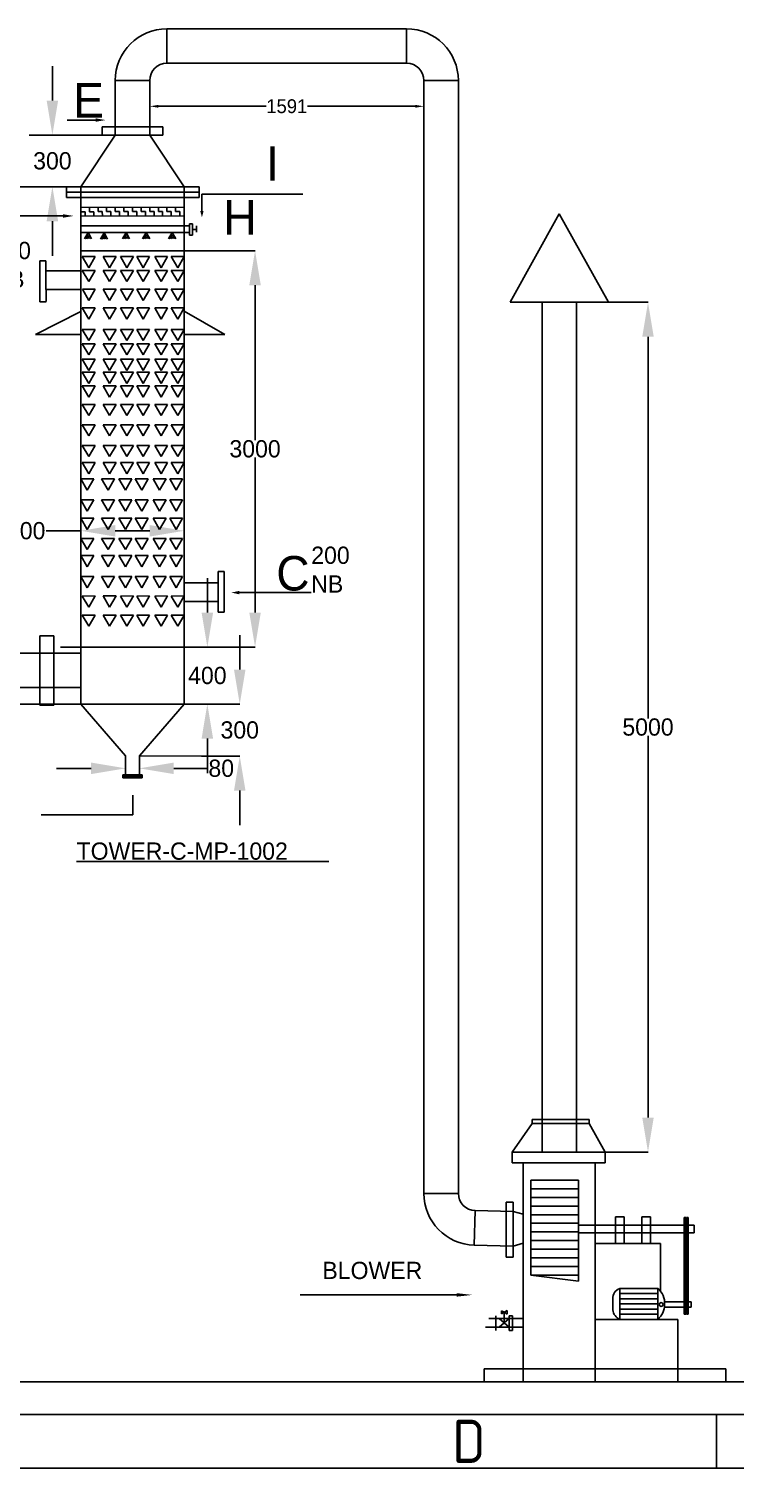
# Model space of a CAD drawing. Header units: inches. Extents: x -36349 to 130474, y -1458 to 49216.
# Drawn here: x -3931 to 168, y -1093 to 7255 of the extents above; entities that cross this region are included whole.
import ezdxf
from ezdxf.enums import TextEntityAlignment as Align

# ---------------------------------------------------------------- set-up
doc = ezdxf.new("R2010")
doc.units = ezdxf.units.IN
doc.header["$MEASUREMENT"] = 0
for name, color, linetype in [('EQTXT', 6, 'Continuous'), ('Layer1', 7, 'Continuous'), ('LINE NO', 7, 'Continuous')]:
    doc.layers.add(name, color=color, linetype=linetype)
doc.styles.add('ISOCP', font='isocp.shx')
doc.dimstyles.get("Standard").update_dxf_attribs({"dimtxt": 80, "dimasz": 50, "dimexe": 0.18, "dimexo": 40, "dimgap": 0.09, "dimtad": 0, "dimtih": 1, "dimtoh": 1, "dimdec": 0, "dimzin": 0, "dimdsep": 46, "dimtxsty": 'Standard', "dimcen": 0.09, "dimclrd": 6, "dimclre": 6, "dimclrt": 5, "dimadec": 0, "dimazin": 0, "dimtfac": 1, "dimtdec": 0, "dimtofl": 0, "dimtmove": 0, "dimatfit": 3, "dimfxl": 1, "dimtolj": 1, "dimtzin": 0, "dimarcsym": 0})

# ---------------------------------------------------------------- blocks, each defined once
blk = doc.blocks.new('*D73')
at = {"layer": 'Defpoints', "color": 0, "linetype": 'ByBlock', "transparency": 16777216}
for p in [(-643.9, 5669), (-643.9, 740.7), (-338.1, 740.7)]:
    blk.add_point(p, dxfattribs=at)
at = {"layer": 'EQTXT', "color": 6, "lineweight": -2, "transparency": 16777216}
for p, q in [((-339.1, 5669), (-337.9, 5669)), ((-338.1, 5469), (-338.1, 3255)), ((-338.1, 940.7), (-338.1, 3154.8)), ((-339.1, 740.7), (-337.9, 740.7))]:
    blk.add_line(p, q, dxfattribs=at)
at = {"layer": 'EQTXT', "color": 6, "linetype": 'ByBlock', "transparency": 16777216}
for points in [[(-371.4, 5469), (-304.8, 5469), (-338.1, 5669)], [(-371.4, 940.7), (-304.8, 940.7), (-338.1, 740.7)]]:
    blk.add_solid(points, dxfattribs=at)
at = {"layer": 'EQTXT', "color": 7, "linetype": 'ByBlock', "transparency": 16777216, "insert": (-338.1, 3204.9), "char_height": 100, "attachment_point": 5}
blk.add_mtext('\\A1;5000', dxfattribs=at)
blk = doc.blocks.new('*D76')
at = {"layer": 'Defpoints', "color": 0, "linetype": 'ByBlock', "transparency": 16777216}
for p in [(-3629.6, 4343.6), (-3629.6, 4343.6), (-3029.7, 4343.6)]:
    blk.add_point(p, dxfattribs=at)
at = {"layer": 'EQTXT', "color": 6, "lineweight": -2, "transparency": 16777216}
for p, q in [((-3629.6, 4343.6), (-3829.6, 4343.6)), ((-3629.6, 4343.6), (-3629.6, 4343.8)), ((-3229.7, 4343.6), (-3429.6, 4343.6)), ((-3029.7, 4343.6), (-3029.7, 4343.8))]:
    blk.add_line(p, q, dxfattribs=at)
at = {"layer": 'EQTXT', "color": 6, "linetype": 'ByBlock', "transparency": 16777216}
for points in [[(-3429.6, 4376.9), (-3429.6, 4310.3), (-3629.6, 4343.6)], [(-3229.7, 4376.9), (-3229.7, 4310.3), (-3029.7, 4343.6)]]:
    blk.add_solid(points, dxfattribs=at)
at = {"layer": 'EQTXT', "color": 7, "linetype": 'ByBlock', "transparency": 16777216, "insert": (-3946.4, 4343.6), "char_height": 100, "attachment_point": 5}
blk.add_mtext('\\A1;600', dxfattribs=at)
blk = doc.blocks.new('*D88')
at = {"layer": 'Defpoints', "color": 0, "linetype": 'ByBlock', "transparency": 16777216}
for p in [(-3029.6, 3338.8), (-3031.4, 3037.2), (-2707.2, 3037.2)]:
    blk.add_point(p, dxfattribs=at)
at = {"layer": 'EQTXT', "color": 6, "lineweight": -2, "transparency": 16777216}
for p, q in [((-2707.2, 3538.8), (-2707.2, 3738.8)), ((-2708.2, 3338.8), (-2707, 3338.8)), ((-2708.2, 3037.2), (-2707, 3037.2)), ((-2707.2, 2837.2), (-2707.2, 2637.2))]:
    blk.add_line(p, q, dxfattribs=at)
at = {"layer": 'EQTXT', "color": 6, "linetype": 'ByBlock', "transparency": 16777216}
for points in [[(-2740.5, 3538.8), (-2673.8, 3538.8), (-2707.2, 3338.8)], [(-2740.5, 2837.2), (-2673.8, 2837.2), (-2707.2, 3037.2)]]:
    blk.add_solid(points, dxfattribs=at)
at = {"layer": 'EQTXT', "color": 7, "linetype": 'ByBlock', "transparency": 16777216, "insert": (-2707.2, 3188), "char_height": 100, "attachment_point": 5}
blk.add_mtext('\\A1;300', dxfattribs=at)
blk = doc.blocks.new('*D93')
at = {"layer": 'Defpoints', "color": 0, "linetype": 'ByBlock', "transparency": 16777216}
for p in [(-3369.7, 3039), (-3289.7, 3038.7), (-3289.7, 2965.9)]:
    blk.add_point(p, dxfattribs=at)
at = {"layer": 'EQTXT', "color": 6, "lineweight": -2, "transparency": 16777216}
for p, q in [((-3569.7, 2965.9), (-3769.7, 2965.9)), ((-3369.7, 2966.9), (-3369.7, 2965.7)), ((-3289.7, 2966.9), (-3289.7, 2965.7)), ((-3089.7, 2965.9), (-2889.7, 2965.9))]:
    blk.add_line(p, q, dxfattribs=at)
at = {"layer": 'EQTXT', "color": 6, "linetype": 'ByBlock', "transparency": 16777216}
for points in [[(-3569.7, 2999.3), (-3569.7, 2932.6), (-3369.7, 2965.9)], [(-3089.7, 2999.3), (-3089.7, 2932.6), (-3289.7, 2965.9)]]:
    blk.add_solid(points, dxfattribs=at)
at = {"layer": 'EQTXT', "color": 7, "linetype": 'ByBlock', "transparency": 16777216, "insert": (-2814.6, 2965.9), "char_height": 100, "attachment_point": 5}
blk.add_mtext('\\A1;80', dxfattribs=at)
blk = doc.blocks.new('*D96')
at = {"layer": 'Defpoints', "color": 0, "linetype": 'ByBlock', "transparency": 16777216}
for p in [(-3505.9, 6638.8), (-3794.4, 6338.8), (-3629.7, 6338.8)]:
    blk.add_point(p, dxfattribs=at)
at = {"layer": 'EQTXT', "color": 6, "lineweight": -2, "transparency": 16777216}
for p, q in [((-3794.4, 6838.8), (-3794.4, 7038.8)), ((-3793.4, 6638.8), (-3794.5, 6638.8)), ((-3793.4, 6338.8), (-3794.5, 6338.8)), ((-3794.4, 6138.8), (-3794.4, 5938.8))]:
    blk.add_line(p, q, dxfattribs=at)
at = {"layer": 'EQTXT', "color": 6, "linetype": 'ByBlock', "transparency": 16777216}
for points in [[(-3827.7, 6838.8), (-3761, 6838.8), (-3794.4, 6638.8)], [(-3827.7, 6138.8), (-3761, 6138.8), (-3794.4, 6338.8)]]:
    blk.add_solid(points, dxfattribs=at)
at = {"layer": 'EQTXT', "color": 7, "linetype": 'ByBlock', "transparency": 16777216, "insert": (-3794.4, 6488.8), "char_height": 100, "attachment_point": 5}
blk.add_mtext('\\A1;300', dxfattribs=at)
blk = doc.blocks.new('*D98')
at = {"layer": 'Defpoints', "color": 0, "linetype": 'ByBlock', "transparency": 16777216}
for p in [(-3029.6, 3669), (-3029.6, 3338.8), (-2895.2, 3338.8)]:
    blk.add_point(p, dxfattribs=at)
at = {"layer": 'EQTXT', "color": 6, "lineweight": -2, "transparency": 16777216}
for p, q in [((-2895.2, 3869), (-2895.2, 4069)), ((-2896.2, 3669), (-2895, 3669)), ((-2896.2, 3338.8), (-2895, 3338.8)), ((-2895.2, 3138.8), (-2895.2, 2938.8))]:
    blk.add_line(p, q, dxfattribs=at)
at = {"layer": 'EQTXT', "color": 6, "linetype": 'ByBlock', "transparency": 16777216}
for points in [[(-2928.5, 3869), (-2861.8, 3869), (-2895.2, 3669)], [(-2928.5, 3138.8), (-2861.8, 3138.8), (-2895.2, 3338.8)]]:
    blk.add_solid(points, dxfattribs=at)
at = {"layer": 'EQTXT', "color": 7, "linetype": 'ByBlock', "transparency": 16777216, "insert": (-2895.2, 3503.9), "char_height": 100, "attachment_point": 5}
blk.add_mtext('\\A1;400', dxfattribs=at)
blk = doc.blocks.new('*D102')
at = {"layer": 'Defpoints', "color": 0, "linetype": 'ByBlock', "transparency": 16777216}
for p in [(-3029.6, 5968.1), (-3029.6, 3669), (-2618.3, 3669)]:
    blk.add_point(p, dxfattribs=at)
at = {"layer": 'EQTXT', "color": 6, "lineweight": -2, "transparency": 16777216}
for p, q in [((-2619.3, 5968.1), (-2618.1, 5968.1)), ((-2618.3, 5768.1), (-2618.3, 4868.6)), ((-2618.3, 3869), (-2618.3, 4768.4)), ((-2619.3, 3669), (-2618.1, 3669))]:
    blk.add_line(p, q, dxfattribs=at)
at = {"layer": 'EQTXT', "color": 6, "linetype": 'ByBlock', "transparency": 16777216}
for points in [[(-2651.6, 5768.1), (-2585, 5768.1), (-2618.3, 5968.1)], [(-2651.6, 3869), (-2585, 3869), (-2618.3, 3669)]]:
    blk.add_solid(points, dxfattribs=at)
at = {"layer": 'EQTXT', "color": 7, "linetype": 'ByBlock', "transparency": 16777216, "insert": (-2618.3, 4818.5), "char_height": 100, "attachment_point": 5}
blk.add_mtext('\\A1;3000', dxfattribs=at)

msp = doc.modelspace()

# ---------------------------------------------------------------- linework, layer by layer
at = {"color": 7, "linetype": 'ByBlock'}
for p, q in [((-3129.7, 7255), (-1957.2, 7255)), ((-3129.7, 7255), (-3129.7, 7055)), ((-1957.2, 7255), (-1738.7, 7255)), ((-1738.7, 7055), (-1738.7, 7255)), ((-3129.7, 7055), (-2713.5, 7055)), ((-2713.5, 7055), (-1738.7, 7055)), ((-3429.7, 6638.8), (-3429.7, 6955)), ((-3229.7, 6955), (-3429.7, 6955)), ((-3229.7, 6638.8), (-3229.7, 6955)), ((-1638.7, 6955), (-1638.7, 500.8)), ((-1638.7, 6955), (-1438.7, 6955)), ((-1438.7, 6955), (-1438.7, 4398.8)), ((-3429.7, 6638.8), (-3629.7, 6338.8)), ((-3329.7, 6638.8), (-3429.7, 6638.8)), ((-3329.7, 6638.8), (-3229.7, 6638.8)), ((-3229.7, 6638.8), (-3029.7, 6338.8)), ((-3629.6, 6288.8), (-3629.7, 6338.8)), ((-3629.6, 3338.8), (-3629.6, 6288.8)), ((-3029.7, 6338.8), (-3029.6, 6289.9)), ((-3029.6, 6338.8), (-3029.6, 3338.8)), ((-3629.6, 6219.2), (-3029.6, 6220.3)), ((-3604.6, 6194.2), (-3629.6, 6194.2)), ((-3604.5, 6169.2), (-3604.6, 6194.2)), ((-3579.6, 6194.3), (-3579.6, 6219.3)), ((-3554.6, 6194.3), (-3579.6, 6194.3)), ((-3554.5, 6169.3), (-3554.6, 6194.3)), ((-3529.6, 6194.4), (-3529.6, 6219.4)), ((-3504.6, 6194.4), (-3529.6, 6194.4)), ((-3504.5, 6169.4), (-3504.6, 6194.4)), ((-3479.6, 6194.5), (-3479.6, 6219.5)), ((-3454.6, 6194.5), (-3479.6, 6194.5)), ((-3454.5, 6169.5), (-3454.6, 6194.5)), ((-3429.6, 6194.5), (-3429.6, 6219.5)), ((-3404.6, 6194.6), (-3429.6, 6194.5)), ((-3404.5, 6169.6), (-3404.6, 6194.6)), ((-3379.6, 6194.6), (-3379.6, 6219.6)), ((-3354.6, 6194.7), (-3379.6, 6194.6)), ((-3354.5, 6169.7), (-3354.6, 6194.7)), ((-3329.6, 6194.7), (-3329.6, 6219.7)), ((-3304.6, 6194.8), (-3329.6, 6194.7)), ((-3304.5, 6169.8), (-3304.6, 6194.8)), ((-3279.6, 6194.8), (-3279.6, 6219.8)), ((-3254.6, 6194.9), (-3279.6, 6194.8)), ((-3254.5, 6169.9), (-3254.6, 6194.9)), ((-3229.6, 6194.9), (-3229.6, 6219.9)), ((-3204.6, 6195), (-3229.6, 6194.9)), ((-3204.5, 6170), (-3204.6, 6195)), ((-3179.6, 6195), (-3179.6, 6220)), ((-3154.6, 6195), (-3179.6, 6195)), ((-3154.5, 6170), (-3154.6, 6195)), ((-3129.6, 6195.1), (-3129.6, 6220.1)), ((-3104.6, 6195.1), (-3129.6, 6195.1)), ((-3104.5, 6170.1), (-3104.6, 6195.1)), ((-3079.6, 6195.2), (-3079.6, 6220.2)), ((-3054.6, 6195.2), (-3079.6, 6195.2)), ((-3054.5, 6170.2), (-3054.6, 6195.2)), ((-3029.7, 6204.6), (-3029.7, 6204.6)), ((-853, 6181.5), (-1138.5, 5669)), ((-567.7, 5669), (-853, 6181.5)), ((-3629.5, 6169.2), (-3029.5, 6170.3)), ((-3361.3, 6112.5), (-2999.3, 6112.5)), ((-2981.2, 6123.9), (-2999.3, 6123.9)), ((-2999.3, 6123.9), (-2999.3, 6112.5)), ((-2999.3, 6112.5), (-2999.3, 6057.4)), ((-2981.2, 6057.4), (-2981.2, 6123.9)), ((-2959, 6112.8), (-2959, 6075.4)), ((-3361.3, 6073.5), (-2999.9, 6073.5)), ((-2999.3, 6057.4), (-2981.2, 6057.4)), ((-2981.2, 6090.6), (-2959, 6090.6)), ((-3545.7, 5933.8), (-3620.7, 5933.7)), ((-3462.3, 5868.9), (-3424.9, 5934)), ((-3324.3, 5933.8), (-3399.3, 5933.7)), ((-3361.7, 5868.8), (-3324.3, 5933.8)), ((-3125.8, 5933.8), (-3200.8, 5933.7)), ((-3163.2, 5868.8), (-3125.8, 5933.8)), ((-3067.1, 5868.8), (-3029.7, 5933.8)), ((-3545.7, 5853.8), (-3620.7, 5853.6)), ((-3462.3, 5788.9), (-3424.9, 5853.9)), ((-3324.3, 5853.8), (-3399.3, 5853.6)), ((-3361.7, 5788.8), (-3324.3, 5853.8)), ((-3125.8, 5853.8), (-3200.8, 5853.6)), ((-3163.2, 5788.8), (-3125.8, 5853.8)), ((-3067.1, 5788.8), (-3029.7, 5853.8)), ((-3545.6, 5744.2), (-3620.6, 5744.1)), ((-3462.2, 5679.3), (-3424.8, 5744.3)), ((-3324.2, 5744.2), (-3399.2, 5744.1)), ((-3361.6, 5679.2), (-3324.2, 5744.2)), ((-3125.7, 5744.2), (-3200.7, 5744.1)), ((-3163.1, 5679.2), (-3125.7, 5744.2)), ((-3067, 5679.2), (-3029.6, 5744.2)), ((-3545.7, 5636.1), (-3620.7, 5635.9)), ((-3462.3, 5571.2), (-3424.9, 5636.2)), ((-3324.3, 5636.1), (-3399.3, 5635.9)), ((-3361.7, 5571.1), (-3324.3, 5636.1)), ((-3125.8, 5636.1), (-3200.8, 5635.9)), ((-3163.2, 5571.1), (-3125.8, 5636.1)), ((-3067.1, 5571.1), (-3029.7, 5636.1)), ((-1062.1, 5669), (-1138.5, 5669)), ((-1062.1, 5669), (-643.9, 5669)), ((-643.9, 5669), (-567.7, 5669)), ((-3545.7, 5511.6), (-3620.7, 5511.4)), ((-3462.3, 5446.7), (-3424.9, 5511.7)), ((-3324.3, 5511.6), (-3399.3, 5511.4)), ((-3361.7, 5446.5), (-3324.3, 5511.6)), ((-3125.8, 5511.6), (-3200.8, 5511.4)), ((-3163.2, 5446.5), (-3125.8, 5511.6)), ((-3067.1, 5446.5), (-3029.7, 5511.6)), ((-3545.7, 5428.3), (-3620.7, 5428.1)), ((-3462.3, 5363.4), (-3424.9, 5428.4)), ((-3324.3, 5428.3), (-3399.3, 5428.1)), ((-3361.7, 5363.2), (-3324.3, 5428.3)), ((-3125.8, 5428.3), (-3200.8, 5428.1)), ((-3163.2, 5363.2), (-3125.8, 5428.3)), ((-3067.1, 5363.2), (-3029.7, 5428.3)), ((-3545.7, 5339), (-3620.7, 5338.8)), ((-3545.7, 5263.5), (-3620.7, 5263.3)), ((-3462.3, 5274.1), (-3424.9, 5339.1)), ((-3462.3, 5198.6), (-3424.9, 5263.6)), ((-3324.3, 5339), (-3399.3, 5338.8)), ((-3324.3, 5263.5), (-3399.3, 5263.3)), ((-3361.7, 5273.9), (-3324.3, 5339)), ((-3361.7, 5198.5), (-3324.3, 5263.5)), ((-3125.8, 5339), (-3200.8, 5338.8)), ((-3125.8, 5263.5), (-3200.8, 5263.3)), ((-3163.2, 5273.9), (-3125.8, 5339)), ((-3163.2, 5198.5), (-3125.8, 5263.5)), ((-3067.1, 5273.9), (-3029.7, 5339)), ((-3067.1, 5198.5), (-3029.7, 5263.5)), ((-3029.7, 3780.3), (-3029.7, 5280.3)), ((-3545.7, 5183.8), (-3620.7, 5183.7)), ((-3462.3, 5118.9), (-3424.9, 5183.9)), ((-3324.3, 5183.8), (-3399.3, 5183.7)), ((-3361.7, 5118.8), (-3324.3, 5183.8)), ((-3125.8, 5183.8), (-3200.8, 5183.7)), ((-3163.2, 5118.8), (-3125.8, 5183.8)), ((-3067.1, 5118.8), (-3029.7, 5183.8)), ((-3029.7, 5147.2), (-3029.7, 3647.2)), ((-3545.7, 5076.4), (-3620.7, 5076.3)), ((-3324.3, 5076.4), (-3399.3, 5076.3)), ((-3361.7, 5011.4), (-3324.3, 5076.4)), ((-3267.4, 5011.4), (-3305, 5076.3)), ((-3125.8, 5076.4), (-3200.8, 5076.3)), ((-3163.2, 5011.4), (-3125.8, 5076.4)), ((-3029.7, 5076.4), (-3104.7, 5076.3)), ((-3545.7, 4958.6), (-3620.7, 4958.4)), ((-3583, 4893.5), (-3620.7, 4958.4)), ((-3583, 4893.5), (-3545.7, 4958.6)), ((-3424.9, 4958.7), (-3499.9, 4958.6)), ((-3462.3, 4893.7), (-3499.9, 4958.6)), ((-3462.3, 4893.7), (-3424.9, 4958.7)), ((-3324.3, 4958.6), (-3399.3, 4958.4)), ((-3361.7, 4893.5), (-3399.3, 4958.4)), ((-3361.7, 4893.5), (-3324.3, 4958.6)), ((-3230, 4958.6), (-3305, 4958.4)), ((-3267.4, 4893.5), (-3305, 4958.4)), ((-3267.4, 4893.5), (-3230, 4958.6)), ((-3125.8, 4958.6), (-3200.8, 4958.4)), ((-3163.2, 4893.5), (-3200.8, 4958.4)), ((-3163.2, 4893.5), (-3125.8, 4958.6)), ((-3029.7, 4958.6), (-3104.7, 4958.4)), ((-3067.1, 4893.5), (-3104.7, 4958.4)), ((-3067.1, 4893.5), (-3029.7, 4958.6)), ((-3545.7, 4838.8), (-3620.7, 4838.7)), ((-3545.7, 4739), (-3620.7, 4738.8)), ((-3554.6, 4644.7), (-3629.6, 4644.6)), ((-3592, 4579.7), (-3629.6, 4644.6)), ((-3592, 4579.7), (-3554.6, 4644.7)), ((-3433.9, 4644.9), (-3508.9, 4644.7)), ((-3471.3, 4579.8), (-3508.9, 4644.7)), ((-3471.3, 4579.8), (-3433.9, 4644.9)), ((-3333.3, 4644.7), (-3408.3, 4644.6)), ((-3370.7, 4579.7), (-3408.3, 4644.6)), ((-3370.7, 4579.7), (-3333.3, 4644.7)), ((-3239, 4644.7), (-3314, 4644.6)), ((-3276.3, 4579.7), (-3314, 4644.6)), ((-3276.3, 4579.7), (-3239, 4644.7)), ((-3134.8, 4644.7), (-3209.8, 4644.6)), ((-3172.2, 4579.7), (-3209.8, 4644.6)), ((-3172.2, 4579.7), (-3134.8, 4644.7)), ((-3038.7, 4644.7), (-3113.7, 4644.6)), ((-3076, 4579.7), (-3113.7, 4644.6)), ((-3076, 4579.7), (-3038.7, 4644.7)), ((-3554.6, 4522.3), (-3629.6, 4522.2)), ((-3592, 4457.3), (-3629.6, 4522.2)), ((-3592, 4457.3), (-3554.6, 4522.3)), ((-3433.9, 4522.4), (-3508.9, 4522.3)), ((-3471.3, 4457.4), (-3508.9, 4522.3)), ((-3471.3, 4457.4), (-3433.9, 4522.4)), ((-3333.3, 4522.3), (-3408.3, 4522.2)), ((-3370.7, 4457.3), (-3408.3, 4522.2)), ((-3370.7, 4457.3), (-3333.3, 4522.3)), ((-3239, 4522.3), (-3314, 4522.2)), ((-3276.3, 4457.3), (-3314, 4522.2)), ((-3276.3, 4457.3), (-3239, 4522.3)), ((-3134.8, 4522.3), (-3209.8, 4522.2)), ((-3172.2, 4457.3), (-3209.8, 4522.2)), ((-3172.2, 4457.3), (-3134.8, 4522.3)), ((-3038.7, 4522.3), (-3113.7, 4522.2)), ((-3076, 4457.3), (-3113.7, 4522.2)), ((-3076, 4457.3), (-3038.7, 4522.3)), ((-3554.6, 4416.7), (-3629.6, 4416.6)), ((-3592, 4351.7), (-3629.6, 4416.6)), ((-3592, 4351.7), (-3554.6, 4416.7)), ((-3433.9, 4416.9), (-3508.9, 4416.7)), ((-3471.3, 4351.9), (-3508.9, 4416.7)), ((-3471.3, 4351.9), (-3433.9, 4416.9)), ((-3333.3, 4416.7), (-3408.3, 4416.6)), ((-3370.7, 4351.7), (-3408.3, 4416.6)), ((-3370.7, 4351.7), (-3333.3, 4416.7)), ((-3239, 4416.7), (-3314, 4416.6)), ((-3276.3, 4351.7), (-3314, 4416.6)), ((-3276.3, 4351.7), (-3239, 4416.7)), ((-3134.8, 4416.7), (-3209.8, 4416.6)), ((-3172.2, 4351.7), (-3209.8, 4416.6)), ((-3172.2, 4351.7), (-3134.8, 4416.7)), ((-3038.7, 4416.7), (-3113.7, 4416.6)), ((-3076, 4351.7), (-3113.7, 4416.6)), ((-3076, 4351.7), (-3038.7, 4416.7)), ((-1438.7, 4398.8), (-1438.7, 500.8)), ((-3554.6, 4299.2), (-3629.6, 4299.1)), ((-3592, 4234.2), (-3629.6, 4299.1)), ((-3592, 4234.2), (-3554.6, 4299.2)), ((-3433.9, 4299.3), (-3508.9, 4299.2)), ((-3471.3, 4234.3), (-3508.9, 4299.2)), ((-3471.3, 4234.3), (-3433.9, 4299.3)), ((-3333.3, 4299.2), (-3408.3, 4299.1)), ((-3370.7, 4234.2), (-3408.3, 4299.1)), ((-3370.7, 4234.2), (-3333.3, 4299.2)), ((-3239, 4299.2), (-3314, 4299.1)), ((-3276.3, 4234.2), (-3314, 4299.1)), ((-3276.3, 4234.2), (-3239, 4299.2)), ((-3134.8, 4299.2), (-3209.8, 4299.1)), ((-3172.2, 4234.2), (-3209.8, 4299.1)), ((-3172.2, 4234.2), (-3134.8, 4299.2)), ((-3038.7, 4299.2), (-3113.7, 4299.1)), ((-3076, 4234.2), (-3113.7, 4299.1)), ((-3076, 4234.2), (-3038.7, 4299.2)), ((-3554.6, 4199.5), (-3629.6, 4199.4)), ((-3592, 4134.5), (-3629.6, 4199.4)), ((-3592, 4134.5), (-3554.6, 4199.5)), ((-3433.9, 4199.7), (-3508.9, 4199.5)), ((-3471.3, 4134.6), (-3508.9, 4199.5)), ((-3471.3, 4134.6), (-3433.9, 4199.7)), ((-3333.3, 4199.5), (-3408.3, 4199.4)), ((-3370.7, 4134.5), (-3408.3, 4199.4)), ((-3370.7, 4134.5), (-3333.3, 4199.5)), ((-3239, 4199.5), (-3314, 4199.4)), ((-3276.3, 4134.5), (-3314, 4199.4)), ((-3276.3, 4134.5), (-3239, 4199.5)), ((-3134.8, 4199.5), (-3209.8, 4199.4)), ((-3172.2, 4134.5), (-3209.8, 4199.4)), ((-3172.2, 4134.5), (-3134.8, 4199.5)), ((-3038.7, 4199.5), (-3113.7, 4199.4)), ((-3076, 4134.5), (-3113.7, 4199.4)), ((-3076, 4134.5), (-3038.7, 4199.5)), ((-3554.6, 4077.7), (-3629.6, 4077.6)), ((-3592, 4012.7), (-3629.6, 4077.6)), ((-3592, 4012.7), (-3554.6, 4077.7)), ((-3433.9, 4077.8), (-3508.9, 4077.7)), ((-3471.3, 4012.8), (-3508.9, 4077.7)), ((-3471.3, 4012.8), (-3433.9, 4077.8)), ((-3333.3, 4077.7), (-3408.3, 4077.6)), ((-3370.7, 4012.7), (-3408.3, 4077.6)), ((-3370.7, 4012.7), (-3333.3, 4077.7)), ((-3239, 4077.7), (-3314, 4077.6)), ((-3276.3, 4012.7), (-3314, 4077.6)), ((-3276.3, 4012.7), (-3239, 4077.7)), ((-3134.8, 4077.7), (-3209.8, 4077.6)), ((-3172.2, 4012.7), (-3209.8, 4077.6)), ((-3172.2, 4012.7), (-3134.8, 4077.7)), ((-3038.7, 4077.7), (-3113.7, 4077.6)), ((-3076, 4012.7), (-3113.7, 4077.6)), ((-3076, 4012.7), (-3038.7, 4077.7)), ((-3545.7, 3965.5), (-3620.7, 3965.3)), ((-3545.7, 3854.5), (-3620.7, 3854.4)), ((-5094.1, 3434.8), (-3629.6, 3434.8)), ((-3029.7, 3338.8), (-3629.6, 3338.8)), ((-1106, 740.7), (-1125.7, 740.7)), ((-1125.7, 740.7), (-1125.7, 678.2)), ((-1125.7, 678.2), (-1062.1, 678)), ((-587.4, 740.7), (-1106, 740.7)), ((-1062.1, -275.5), (-1062.1, 678)), ((-1062.1, 678), (-643.9, 678)), ((-643.9, -321.8), (-643.9, 678.7)), ((-643.9, 678.7), (-587.4, 678.7)), ((-587.4, 678.7), (-587.4, 740.7)), ((-1017.1, 577.3), (-1017.1, 27.3)), ((-1017.1, 577.3), (-742.1, 577.3)), ((-1017.1, 527.3), (-742.1, 527.3)), ((-742.1, 577.3), (-742.1, 339.2)), ((-1438.7, 500.8), (-1638.7, 500.8)), ((-1121.1, 449.4), (-1161.5, 449.4)), ((-1161.5, 449.4), (-1161.5, 131)), ((-1121.1, 449.4), (-1121.1, 130.9)), ((-1017.1, 477.3), (-742.1, 477.3)), ((-1017.1, 427.3), (-742.1, 427.3)), ((-1341.2, 400.9), (-1346, 200.9)), ((-1341.2, 400.9), (-1121.1, 395.5)), ((-1121.1, 395.5), (-1062.2, 380.5)), ((-1017.1, 377.3), (-742.1, 377.3)), ((-742.1, 316.7), (-742.1, 361.7)), ((-526.5, 364.1), (-526.5, 210.4)), ((-476.5, 364.1), (-526.5, 364.1)), ((-476.5, 210.4), (-476.5, 364.1)), ((-374, 364.1), (-374, 210.4)), ((-324, 364.1), (-374, 364.1)), ((-324, 210.4), (-324, 364.1)), ((-129.2, -158.9), (-129.2, 360.3)), ((-129.2, 360.3), (-119.2, 360.3)), ((-119.2, -158.9), (-119.2, 360.3)), ((-114.4, -158.8), (-114.4, 360.3)), ((-114.4, 360.3), (-104.3, 360.3)), ((-104.3, -198.8), (-104.3, 360.3)), ((-1017.1, 327.3), (-742.1, 327.3)), ((-1017.1, 277.3), (-742.1, 277.3)), ((-643.9, 316.7), (-742.1, 316.7)), ((-742.1, 316.7), (-742.1, 271.7)), ((-742.1, -8.9), (-742.1, 316.7)), ((-742.1, 271.7), (-643.9, 271.7)), ((-643.9, 316.7), (-70.4, 316.7)), ((-643.9, 271.7), (-70.4, 271.7)), ((-70.4, 316.7), (-70.4, 271.7)), ((-1346, 200.9), (-1121.1, 195.5)), ((-1121.1, 195.5), (-1062.2, 212)), ((-1017.1, 227.3), (-742.1, 227.3)), ((-1017.1, 177.3), (-742.1, 177.3)), ((-643.9, 210.4), (-266.2, 210.4)), ((-526.5, 210.4), (-476.5, 210.4)), ((-374, 210.4), (-324, 210.4)), ((-266.2, 210.4), (-266.2, -65.9)), ((-1161.5, 131), (-1121.1, 130.9)), ((-1017.1, 127.3), (-742.1, 127.3)), ((-1017.1, 77.3), (-742.1, 77.3)), ((-1017.1, 27.3), (-742.1, -8.9)), ((-1017.1, 27.3), (-742.1, 27.3)), ((-281.7, -80), (-501.9, -80.4)), ((-281.7, -50), (-501.7, -50.4)), ((-281.7, -50), (-501.7, -50.4)), ((-501.5, -144.5), (-501.7, -50.4)), ((-501.5, -144.5), (-501.7, -50.4)), ((-281.4, -230), (-281.7, -50)), ((-281.4, -230), (-281.7, -50)), ((-541.5, -144.6), (-541.6, -111.1)), ((-541.5, -144.6), (-541.6, -111.1)), ((-541.5, -144.6), (-541.5, -175.3)), ((-541.5, -144.6), (-541.5, -175.3)), ((-281.6, -110), (-501.9, -110.4)), ((-281.6, -140), (-501.8, -140.4)), ((-501.5, -144.5), (-501.4, -230.4)), ((-501.5, -144.5), (-501.4, -230.4)), ((-88.2, -128.8), (-241.6, -129)), ((-191.6, -128.9), (-241.6, -129)), ((-88.2, -158.8), (-241.5, -159)), ((-129.2, -158.8), (-129.2, -198.8)), ((-129.2, -158.8), (-129.2, -198.8)), ((-129.2, -158.8), (-129.2, -198.8)), ((-119.2, -158.8), (-119.2, -198.8)), ((-119.2, -158.8), (-119.2, -198.8)), ((-114.4, -158.8), (-114.4, -198.8)), ((-88.2, -128.8), (-88.2, -158.8)), ((-1062.2, -225.5), (-1260.8, -225.5)), ((-1221.4, -208.8), (-1221.4, -294.1)), ((-1201.4, -225.5), (-1144.6, -275.5)), ((-1144.6, -225.5), (-1201.4, -275.5)), ((-1155.4, -179), (-1188.2, -197.2)), ((-1188.2, -180), (-1188.2, -197.2)), ((-1173, -188.8), (-1188.2, -180)), ((-1173, -250.5), (-1173, -188.8)), ((-1173, -188.8), (-1155.4, -199)), ((-1155.4, -199), (-1155.4, -179)), ((-1144.6, -208.8), (-1144.6, -294.1)), ((-1124.6, -208.8), (-1144.6, -208.8)), ((-1124.6, -294.1), (-1124.6, -208.8)), ((-369.2, -230), (-589.2, -230.4)), ((-369.2, -230), (-589.2, -230.4)), ((-164.8, -230.4), (-589.2, -230.4)), ((-281.5, -170), (-501.8, -170.4)), ((-281.4, -200), (-501.7, -200.4)), ((-119.2, -198.8), (-129.2, -198.8)), ((-119.2, -198.8), (-129.2, -198.8)), ((-104.3, -198.8), (-114.4, -198.8)), ((-1062.1, -275.5), (-1281.4, -275.5)), ((-1144.6, -294.1), (-1124.6, -294.1)), ((-1124.6, -294.1), (-1124.6, -294.1)), ((59.6, -780.8), (59.6, -1093.1))]:
    msp.add_line(p, q, dxfattribs=at)
at = {"color": 6}
for p, q in [((-3179.7, 6805.5), (-2554.3, 6805.5)), ((-1688.7, 6805.5), (-2314.1, 6805.5))]:
    msp.add_line(p, q, dxfattribs=at)
for p, q in [((-3608.4, 6036.5), (-3587.6, 6073.6)), ((-3605.9, 6035.9), (-3603.3, 6040.7)), ((-3601.3, 6043.3), (-3598.7, 6048.1)), ((-3599.5, 6038.4), (-3597, 6043.2)), ((-3597.4, 6035.9), (-3594.8, 6040.7)), ((-3597, 6050), (-3594.4, 6054.8)), ((-3594.5, 6047.8), (-3591.9, 6052.6)), ((-3594.5, 6041.3), (-3591.9, 6046.1)), ((-3594.3, 6056), (-3591.7, 6060.8)), ((-3593.4, 6038.4), (-3590.8, 6043.2)), ((-3591.3, 6054.1), (-3588.7, 6058.9)), ((-3591, 6047.8), (-3588.4, 6052.6)), ((-3590.3, 6062), (-3587.7, 6066.8)), ((-3590.3, 6044), (-3587.7, 6048.8)), ((-3590.3, 6038.4), (-3587.7, 6043.2)), ((-3566.8, 6036.5), (-3587.6, 6073.6)), ((-3582.9, 6062), (-3586, 6066.8)), ((-3582.7, 6053.3), (-3585.7, 6058.1)), ((-3581.2, 6038.4), (-3584.3, 6043.2)), ((-3580.3, 6053.3), (-3583.4, 6058.1)), ((-3580.3, 6045), (-3583.4, 6049.7)), ((-3578.9, 6055.4), (-3582, 6060.2)), ((-3578.9, 6047.4), (-3582, 6052.2)), ((-3576.6, 6038.4), (-3579.7, 6043.2)), ((-3574.5, 6040.1), (-3577.6, 6044.9)), ((-3573.9, 6045.8), (-3577, 6050.6)), ((-3569.8, 6039.1), (-3572.9, 6043.9)), ((-3515.6, 6035.4), (-3494.8, 6072.5)), ((-3513.1, 6034.8), (-3510.5, 6039.6)), ((-3508.5, 6042.2), (-3505.9, 6047)), ((-3506.7, 6037.3), (-3504.2, 6042.1)), ((-3504.6, 6034.8), (-3502, 6039.6)), ((-3504.2, 6048.9), (-3501.6, 6053.7)), ((-3501.7, 6046.7), (-3499.1, 6051.5)), ((-3501.7, 6040.2), (-3499.1, 6045)), ((-3501.5, 6054.9), (-3498.9, 6059.7)), ((-3500.6, 6037.3), (-3498, 6042.1)), ((-3498.5, 6053), (-3495.9, 6057.8)), ((-3498.2, 6046.7), (-3495.6, 6051.5)), ((-3497.5, 6060.9), (-3494.9, 6065.7)), ((-3497.5, 6042.9), (-3494.9, 6047.7)), ((-3497.5, 6037.3), (-3494.9, 6042.1)), ((-3474, 6035.4), (-3494.8, 6072.5)), ((-3490.1, 6060.9), (-3493.2, 6065.7)), ((-3489.8, 6052.2), (-3492.9, 6057)), ((-3488.4, 6037.3), (-3491.5, 6042.1)), ((-3487.5, 6052.2), (-3490.6, 6057)), ((-3487.5, 6043.8), (-3490.6, 6048.6)), ((-3486.1, 6054.3), (-3489.2, 6059.1)), ((-3486.1, 6046.3), (-3489.2, 6051.1)), ((-3483.8, 6037.3), (-3486.9, 6042.1)), ((-3481.7, 6039), (-3484.8, 6043.8)), ((-3481.1, 6044.7), (-3484.2, 6049.5)), ((-3477, 6038), (-3480.1, 6042.8)), ((-3387.7, 6036.5), (-3366.8, 6073.6)), ((-3385.1, 6035.9), (-3382.5, 6040.7)), ((-3380.5, 6043.3), (-3377.9, 6048.1)), ((-3378.8, 6038.4), (-3376.2, 6043.2)), ((-3376.6, 6035.9), (-3374, 6040.7)), ((-3376.2, 6050), (-3373.6, 6054.8)), ((-3373.7, 6047.8), (-3371.2, 6052.6)), ((-3373.7, 6041.3), (-3371.2, 6046.1)), ((-3373.5, 6056), (-3370.9, 6060.8)), ((-3372.6, 6038.4), (-3370, 6043.2)), ((-3370.5, 6054.1), (-3367.9, 6058.9)), ((-3370.2, 6047.8), (-3367.6, 6052.6)), ((-3369.5, 6062), (-3366.9, 6066.8)), ((-3369.5, 6044), (-3366.9, 6048.8)), ((-3369.5, 6038.4), (-3366.9, 6043.2)), ((-3346, 6036.5), (-3366.8, 6073.6)), ((-3362.2, 6062), (-3365.2, 6066.8)), ((-3361.9, 6053.3), (-3365, 6058.1)), ((-3360.4, 6038.4), (-3363.5, 6043.2)), ((-3359.5, 6053.3), (-3362.6, 6058.1)), ((-3359.5, 6045), (-3362.6, 6049.7)), ((-3358.2, 6047.4), (-3361.3, 6052.2)), ((-3358.1, 6055.4), (-3361.2, 6060.2)), ((-3355.8, 6038.4), (-3358.9, 6043.2)), ((-3353.7, 6040.1), (-3356.8, 6044.9)), ((-3353.1, 6045.8), (-3356.2, 6050.6)), ((-3349, 6039.1), (-3352.1, 6043.9)), ((-3270.7, 6036.5), (-3249.9, 6073.6)), ((-3268.2, 6035.9), (-3265.6, 6040.7)), ((-3263.6, 6043.3), (-3261, 6048.1)), ((-3261.8, 6038.4), (-3259.2, 6043.2)), ((-3259.7, 6035.9), (-3257.1, 6040.7)), ((-3259.2, 6050), (-3256.7, 6054.8)), ((-3256.8, 6047.8), (-3254.2, 6052.6)), ((-3256.8, 6041.3), (-3254.2, 6046.1)), ((-3256.6, 6056), (-3254, 6060.8)), ((-3255.7, 6038.4), (-3253.1, 6043.2)), ((-3253.5, 6054.1), (-3251, 6058.9)), ((-3253.3, 6047.8), (-3250.7, 6052.6)), ((-3252.6, 6062), (-3250, 6066.8)), ((-3252.6, 6044), (-3250, 6048.8)), ((-3252.6, 6038.4), (-3250, 6043.2)), ((-3229.1, 6036.5), (-3249.9, 6073.6)), ((-3245.2, 6062), (-3248.3, 6066.8)), ((-3244.9, 6053.3), (-3248, 6058.1)), ((-3243.5, 6038.4), (-3246.6, 6043.2)), ((-3242.6, 6053.3), (-3245.7, 6058.1)), ((-3242.6, 6045), (-3245.7, 6049.7)), ((-3241.2, 6055.4), (-3244.3, 6060.2)), ((-3241.2, 6047.4), (-3244.3, 6052.2)), ((-3238.9, 6038.4), (-3242, 6043.2)), ((-3236.8, 6040.1), (-3239.9, 6044.9)), ((-3236.2, 6045.8), (-3239.3, 6050.6)), ((-3232, 6039.1), (-3235.1, 6043.9)), ((-3119.9, 6036.5), (-3099.1, 6073.6)), ((-3117.4, 6035.9), (-3114.8, 6040.7)), ((-3112.7, 6043.3), (-3110.2, 6048.1)), ((-3111, 6038.4), (-3108.4, 6043.2)), ((-3108.9, 6035.9), (-3106.3, 6040.7)), ((-3108.4, 6050), (-3105.9, 6054.8)), ((-3106, 6047.8), (-3103.4, 6052.6)), ((-3106, 6041.3), (-3103.4, 6046.1)), ((-3105.7, 6056), (-3103.2, 6060.8)), ((-3104.9, 6038.4), (-3102.3, 6043.2)), ((-3102.7, 6054.1), (-3100.1, 6058.9)), ((-3102.5, 6047.8), (-3099.9, 6052.6)), ((-3101.8, 6062), (-3099.2, 6066.8)), ((-3101.8, 6044), (-3099.2, 6048.8)), ((-3101.8, 6038.4), (-3099.2, 6043.2)), ((-3078.3, 6036.5), (-3099.1, 6073.6)), ((-3094.4, 6062), (-3097.5, 6066.8)), ((-3094.1, 6053.3), (-3097.2, 6058.1)), ((-3092.6, 6038.4), (-3095.7, 6043.2)), ((-3091.8, 6053.3), (-3094.9, 6058.1)), ((-3091.8, 6045), (-3094.9, 6049.7)), ((-3090.4, 6055.4), (-3093.5, 6060.2)), ((-3090.4, 6047.4), (-3093.5, 6052.2)), ((-3088.1, 6038.4), (-3091.2, 6043.2)), ((-3086, 6040.1), (-3089.1, 6044.9)), ((-3085.3, 6045.8), (-3088.4, 6050.6)), ((-3081.2, 6039.1), (-3084.3, 6043.9))]:
    msp.add_line(p, q)
at = {"color": 7, "true_color": 0xffffff}
msp.add_line((-11465, -780.8), (5837.5, -780.8), dxfattribs=at)
at = {"color": 7, "linetype": 'ByBlock'}
msp.add_circle((-261.5, -144), 11, dxfattribs=at)
for centre, radius, start, end in [((-3129.7, 6955), 300, 90, 180), ((-1738.7, 6955), 300, 0, 90), ((-3129.7, 6955), 100, 90, 180), ((-1738.7, 6955), 100, 0, 90), ((-1338.7, 500.8), 300, 180, 268.61229), ((-1338.7, 500.8), 100, 180, 268.61229), ((0, 178), 100, 0, 0), ((-483.9, -105.5), 57.9, 107.86835, 185.54613), ((-483.9, -105.5), 57.9, 107.86835, 185.54613), ((-355.4, -137), 114.1, 356.49533, 49.75631), ((-352, -145), 110.4, 309.72552, 0.448), ((-475.3, -169.2), 66.4, 185.20389, 246.90758), ((-475.3, -169.2), 66.4, 185.20389, 246.90758)]:
    msp.add_arc(centre, radius, start, end, dxfattribs=at)
at = {"color": 6}
for points in [[(-3179.7, 6813.8), (-3179.7, 6797.1), (-3229.7, 6805.5)], [(-1688.7, 6813.8), (-1688.7, 6797.1), (-1638.7, 6805.5)]]:
    msp.add_solid(points, dxfattribs=at)
at = {"layer": 'EQTXT', "color": 7, "linetype": 'ByBlock'}
for p, q in [((-3708.6, 6725.7), (-3544, 6725.7)), ((-3505.9, 6638.8), (-3505.9, 6686.5)), ((-3505.9, 6686.5), (-3153.4, 6686.5)), ((-3153.4, 6686.5), (-3153.4, 6638.8)), ((-3505.9, 6638.8), (-3928.2, 6638.8)), ((-3429.7, 6638.8), (-3505.9, 6638.8)), ((-3229.7, 6638.8), (-3153.4, 6638.8)), ((-3602.8, 6338.8), (-4051.3, 6338.8)), ((-3712.7, 6338.8), (-2943.1, 6338.8)), ((-3712.2, 6277.4), (-3712.2, 6338.8)), ((-3712.2, 6308.1), (-2943.1, 6308.1)), ((-2943.1, 6277.4), (-3712.2, 6277.4)), ((-3029.6, 6338.8), (-3029.6, 6277.4)), ((-2943.1, 6277.4), (-2943.1, 6338.8)), ((-2926.6, 6199.1), (-2926.6, 6295.1)), ((-2926.6, 6295.1), (-2341.2, 6295.1)), ((-4417.3, 6169.5), (-3732.4, 6169.5)), ((-3361.3, 6112.5), (-3629.6, 6112.5)), ((-3361.3, 6073.5), (-3629.6, 6073.5)), ((-3629.6, 5968.1), (-3029.6, 5968.1)), ((-3029.6, 5968.1), (-2618.7, 5968.1)), ((-3832.7, 5909.4), (-3866.7, 5909.4)), ((-3866.7, 5909.4), (-3866.7, 5672.3)), ((-3832.7, 5851.1), (-3832.7, 5909.4)), ((-3629.6, 5851.1), (-3832.7, 5851.1)), ((-3832.7, 5851.1), (-3832.7, 5742.1)), ((-3629.6, 5891.7), (-3629.6, 5782.7)), ((-3629.6, 5742.1), (-3831.1, 5742.1)), ((-3831.1, 5742.1), (-3831.1, 5672.9)), ((-3892.6, 5482.6), (-3629.6, 5614.6)), ((-3866.7, 5672.3), (-3831.1, 5672.3)), ((-3029.7, 5616.5), (-2793.9, 5482.6)), ((-853, 5669), (-953, 5669)), ((-953, 5669), (-953, 740.7)), ((-853, 5669), (-753, 5669)), ((-753, 5669), (-753, 740.7)), ((-567.7, 5669), (-337.7, 5669)), ((-3629.6, 5482.6), (-3892.6, 5482.6)), ((-3029.7, 5482.6), (-2793.2, 5482.6)), ((-2797.8, 4108), (-2831.9, 4108)), ((-2831.9, 4105.4), (-2831.9, 4108)), ((-2831.9, 4042.3), (-2831.9, 4105.4)), ((-2797.8, 3871.5), (-2797.8, 4108)), ((-2831.9, 4042.3), (-3029.6, 4042.3)), ((-2831.9, 3933.3), (-2831.9, 4042.3)), ((-3029.6, 3933.3), (-2831.9, 3933.3)), ((-2831.9, 3933.3), (-2831.9, 3871.5)), ((-2709.5, 3985.2), (-2292.2, 3985.2)), ((-2831.9, 3871.5), (-2797.8, 3871.5)), ((-3867, 3332.8), (-3867, 3734.7)), ((-3786.6, 3734.7), (-3867, 3734.7)), ((-3786.6, 3634.8), (-3786.6, 3734.7)), ((-4978.2, 3634.8), (-3629.6, 3634.8)), ((-3786.6, 3634.8), (-3786.6, 3434.8)), ((-3635.5, 3669.1), (-3746.9, 3669.1)), ((-3629.6, 3669), (-3029.7, 3669)), ((-3029.7, 3669), (-2618.3, 3669)), ((-3786.6, 3434.8), (-3786.6, 3332.8)), ((-3629.7, 3338.9), (-4078.8, 3338.9)), ((-3786.6, 3332.8), (-3867, 3332.8)), ((-3369.7, 3039), (-3629.7, 3338.9)), ((-3289.7, 3039), (-3029.7, 3338.8)), ((-3029.6, 3338.8), (-2929.1, 3338.8)), ((-2929.1, 3338.8), (-2929.1, 3338.8)), ((-2929.1, 3338.8), (-2707.6, 3338.8)), ((-3369.7, 3039), (-3369.7, 2928.8)), ((-3289.7, 3039), (-3289.7, 2928.8)), ((-3289.7, 3038.7), (-2929.7, 3036.6)), ((-2929.7, 3036.6), (-2707.6, 3037.2)), ((-3376.6, 2928.8), (-3384.9, 2928.8)), ((-3384.9, 2928.8), (-3384.9, 2911.3)), ((-3354.7, 2928.8), (-3376.6, 2928.8)), ((-3304.7, 2928.8), (-3354.7, 2928.8)), ((-3304.7, 2928.8), (-3283.7, 2928.8)), ((-3283.7, 2928.8), (-3274.2, 2928.8)), ((-3274.2, 2928.8), (-3274.2, 2911.2)), ((-3376.6, 2920), (-3384.9, 2920.1)), ((-3384.9, 2911.3), (-3376.6, 2911.2)), ((-3376.6, 2920), (-3283.5, 2920)), ((-3274.2, 2920), (-3376.6, 2920)), ((-3376.6, 2911.2), (-3283.3, 2911.2)), ((-3283.5, 2920), (-3274.2, 2920)), ((-3274.2, 2911.2), (-3283.3, 2911.2)), ((-3326.7, 2695.6), (-3326.7, 2810.7)), ((-3860.4, 2695.6), (-3326.7, 2695.6)), ((-1011, 906.7), (-1011, 928.8)), ((-1011, 928.8), (-679.1, 928.8)), ((-679.1, 928.8), (-679.1, 906.2)), ((-1011, 906.7), (-1125.7, 740.7)), ((-1011, 906.7), (-679.4, 906.7)), ((-679.4, 906.7), (-587.4, 740.7)), ((-587.4, 740.7), (-337.9, 740.7)), ((-2356.9, -88), (-1447.8, -88)), ((-589.2, -230.4), (-643.9, -230.4)), ((-164.8, -230.4), (-164.8, -593.1)), ((-1062.1, -275.5), (-1062.1, -593.1)), ((-643.9, -321.8), (-643.9, -555.7)), ((-1287.9, -593.1), (-1287.9, -516.9)), ((-1287.9, -516.9), (114.1, -516.9)), ((-643.9, -555.7), (-643.9, -593.1)), ((114.1, -516.9), (114.1, -593.1)), ((-4151, -593.1), (222, -593.1)), ((-11777.3, -1093.1), (6149.8, -1093.1))]:
    msp.add_line(p, q, dxfattribs=at)
for points in [[(-3544, 6725.7, 20, 0, 0), (-3485.7, 6725.7, 0, 0, 0)], [(-3732.4, 6169.5, 20, 0, 0), (-3670.6, 6169.5, 0, 0, 0)], [(-2926.6, 6199.1, 20, 0, 0), (-2926.6, 6161.4, 0, 0, 0)], [(-2709.5, 3985.2, 20, 0, 0), (-2755.9, 3985.2, 0, 0, 0)], [(-1447.8, -88, 20, 0, 0), (-1357, -88, 0, 0, 0)]]:
    msp.add_lwpolyline(points, format="xyseb", dxfattribs=at)
at = {"layer": 'Layer1', "color": 7, "linetype": 'ByBlock'}
for p, q in [((-3583, 5868.8), (-3620.7, 5933.7)), ((-3583, 5868.8), (-3545.7, 5933.8)), ((-3424.9, 5934), (-3499.9, 5933.8)), ((-3462.3, 5868.9), (-3499.9, 5933.8)), ((-3361.7, 5868.8), (-3399.3, 5933.7)), ((-3230, 5933.8), (-3305, 5933.7)), ((-3267.4, 5868.8), (-3305, 5933.7)), ((-3267.4, 5868.8), (-3230, 5933.8)), ((-3163.2, 5868.8), (-3200.8, 5933.7)), ((-3029.7, 5933.8), (-3104.7, 5933.7)), ((-3067.1, 5868.8), (-3104.7, 5933.7)), ((-3583, 5788.8), (-3620.7, 5853.6)), ((-3583, 5788.8), (-3545.7, 5853.8)), ((-3424.9, 5853.9), (-3499.9, 5853.8)), ((-3462.3, 5788.9), (-3499.9, 5853.8)), ((-3361.7, 5788.8), (-3399.3, 5853.6)), ((-3230, 5853.8), (-3305, 5853.6)), ((-3267.4, 5788.8), (-3305, 5853.6)), ((-3267.4, 5788.8), (-3230, 5853.8)), ((-3163.2, 5788.8), (-3200.8, 5853.6)), ((-3029.7, 5853.8), (-3104.7, 5853.6)), ((-3067.1, 5788.8), (-3104.7, 5853.6)), ((-3583, 5679.2), (-3620.6, 5744.1)), ((-3583, 5679.2), (-3545.6, 5744.2)), ((-3424.8, 5744.3), (-3499.8, 5744.2)), ((-3462.2, 5679.3), (-3499.8, 5744.2)), ((-3361.6, 5679.2), (-3399.2, 5744.1)), ((-3229.9, 5744.2), (-3304.9, 5744.1)), ((-3267.3, 5679.2), (-3304.9, 5744.1)), ((-3267.3, 5679.2), (-3229.9, 5744.2)), ((-3163.1, 5679.2), (-3200.7, 5744.1)), ((-3029.6, 5744.2), (-3104.6, 5744.1)), ((-3067, 5679.2), (-3104.6, 5744.1)), ((-3583, 5571.1), (-3620.7, 5635.9)), ((-3583, 5571.1), (-3545.7, 5636.1)), ((-3424.9, 5636.2), (-3499.9, 5636.1)), ((-3462.3, 5571.2), (-3499.9, 5636.1)), ((-3361.7, 5571.1), (-3399.3, 5635.9)), ((-3230, 5636.1), (-3305, 5635.9)), ((-3267.4, 5571.1), (-3305, 5635.9)), ((-3267.4, 5571.1), (-3230, 5636.1)), ((-3163.2, 5571.1), (-3200.8, 5635.9)), ((-3029.7, 5636.1), (-3104.7, 5635.9)), ((-3067.1, 5571.1), (-3104.7, 5635.9)), ((-3583, 5446.5), (-3620.7, 5511.4)), ((-3583, 5446.5), (-3545.7, 5511.6)), ((-3424.9, 5511.7), (-3499.9, 5511.6)), ((-3462.3, 5446.7), (-3499.9, 5511.6)), ((-3361.7, 5446.5), (-3399.3, 5511.4)), ((-3230, 5511.6), (-3305, 5511.4)), ((-3267.4, 5446.5), (-3305, 5511.4)), ((-3267.4, 5446.5), (-3230, 5511.6)), ((-3163.2, 5446.5), (-3200.8, 5511.4)), ((-3029.7, 5511.6), (-3104.7, 5511.4)), ((-3067.1, 5446.5), (-3104.7, 5511.4)), ((-3583, 5363.2), (-3620.7, 5428.1)), ((-3583, 5363.2), (-3545.7, 5428.3)), ((-3424.9, 5428.4), (-3499.9, 5428.3)), ((-3462.3, 5363.4), (-3499.9, 5428.3)), ((-3361.7, 5363.2), (-3399.3, 5428.1)), ((-3230, 5428.3), (-3305, 5428.1)), ((-3267.4, 5363.2), (-3305, 5428.1)), ((-3267.4, 5363.2), (-3230, 5428.3)), ((-3163.2, 5363.2), (-3200.8, 5428.1)), ((-3029.7, 5428.3), (-3104.7, 5428.1)), ((-3067.1, 5363.2), (-3104.7, 5428.1)), ((-3583, 5273.9), (-3620.7, 5338.8)), ((-3583, 5198.5), (-3620.7, 5263.3)), ((-3583, 5273.9), (-3545.7, 5339)), ((-3583, 5198.5), (-3545.7, 5263.5)), ((-3424.9, 5339.1), (-3499.9, 5339)), ((-3462.3, 5274.1), (-3499.9, 5339)), ((-3424.9, 5263.6), (-3499.9, 5263.5)), ((-3462.3, 5198.6), (-3499.9, 5263.5)), ((-3361.7, 5273.9), (-3399.3, 5338.8)), ((-3361.7, 5198.5), (-3399.3, 5263.3)), ((-3230, 5339), (-3305, 5338.8)), ((-3267.4, 5273.9), (-3305, 5338.8)), ((-3230, 5263.5), (-3305, 5263.3)), ((-3267.4, 5198.5), (-3305, 5263.3)), ((-3267.4, 5273.9), (-3230, 5339)), ((-3267.4, 5198.5), (-3230, 5263.5)), ((-3163.2, 5273.9), (-3200.8, 5338.8)), ((-3163.2, 5198.5), (-3200.8, 5263.3)), ((-3029.7, 5339), (-3104.7, 5338.8)), ((-3067.1, 5273.9), (-3104.7, 5338.8)), ((-3029.7, 5263.5), (-3104.7, 5263.3)), ((-3067.1, 5198.5), (-3104.7, 5263.3)), ((-3583, 5118.8), (-3620.7, 5183.7)), ((-3583, 5118.8), (-3545.7, 5183.8)), ((-3424.9, 5183.9), (-3499.9, 5183.8)), ((-3462.3, 5118.9), (-3499.9, 5183.8)), ((-3361.7, 5118.8), (-3399.3, 5183.7)), ((-3230, 5183.8), (-3305, 5183.7)), ((-3267.4, 5118.8), (-3305, 5183.7)), ((-3267.4, 5118.8), (-3230, 5183.8)), ((-3163.2, 5118.8), (-3200.8, 5183.7)), ((-3029.7, 5183.8), (-3104.7, 5183.7)), ((-3067.1, 5118.8), (-3104.7, 5183.7)), ((-3583, 5011.4), (-3620.7, 5076.3)), ((-3583, 5011.4), (-3545.7, 5076.4)), ((-3424.9, 5076.6), (-3499.9, 5076.4)), ((-3462.3, 5011.5), (-3499.9, 5076.4)), ((-3462.3, 5011.5), (-3424.9, 5076.6)), ((-3361.7, 5011.4), (-3399.3, 5076.3)), ((-3230, 5076.4), (-3305, 5076.3)), ((-3267.4, 5011.4), (-3230, 5076.4)), ((-3163.2, 5011.4), (-3200.8, 5076.3)), ((-3067.1, 5011.4), (-3104.7, 5076.3)), ((-3067.1, 5011.4), (-3029.7, 5076.4)), ((-3583, 4773.8), (-3620.7, 4838.7)), ((-3583, 4773.8), (-3545.7, 4838.8)), ((-3424.9, 4838.9), (-3499.9, 4838.8)), ((-3462.3, 4773.9), (-3499.9, 4838.8)), ((-3462.3, 4773.9), (-3424.9, 4838.9)), ((-3324.3, 4838.8), (-3399.3, 4838.7)), ((-3361.7, 4773.8), (-3399.3, 4838.7)), ((-3361.7, 4773.8), (-3324.3, 4838.8)), ((-3230, 4838.8), (-3305, 4838.7)), ((-3267.4, 4773.8), (-3305, 4838.7)), ((-3267.4, 4773.8), (-3230, 4838.8)), ((-3125.8, 4838.8), (-3200.8, 4838.7)), ((-3163.2, 4773.8), (-3200.8, 4838.7)), ((-3163.2, 4773.8), (-3125.8, 4838.8)), ((-3029.7, 4838.8), (-3104.7, 4838.7)), ((-3067.1, 4773.8), (-3104.7, 4838.7)), ((-3067.1, 4773.8), (-3029.7, 4838.8)), ((-3583, 4674), (-3620.7, 4738.8)), ((-3583, 4674), (-3545.7, 4739)), ((-3424.9, 4739.1), (-3499.9, 4739)), ((-3462.3, 4674.1), (-3499.9, 4739)), ((-3462.3, 4674.1), (-3424.9, 4739.1)), ((-3324.3, 4739), (-3399.3, 4738.8)), ((-3361.7, 4674), (-3399.3, 4738.8)), ((-3361.7, 4674), (-3324.3, 4739)), ((-3230, 4739), (-3305, 4738.8)), ((-3267.4, 4674), (-3305, 4738.8)), ((-3267.4, 4674), (-3230, 4739)), ((-3125.8, 4739), (-3200.8, 4738.8)), ((-3163.2, 4674), (-3200.8, 4738.8)), ((-3163.2, 4674), (-3125.8, 4739)), ((-3029.7, 4739), (-3104.7, 4738.8)), ((-3067.1, 4674), (-3104.7, 4738.8)), ((-3067.1, 4674), (-3029.7, 4739)), ((-3583, 3900.4), (-3620.7, 3965.3)), ((-3583, 3900.4), (-3545.7, 3965.5)), ((-3424.9, 3965.6), (-3499.9, 3965.5)), ((-3462.3, 3900.6), (-3499.9, 3965.5)), ((-3462.3, 3900.6), (-3424.9, 3965.6)), ((-3324.3, 3965.5), (-3399.3, 3965.3)), ((-3361.7, 3900.4), (-3399.3, 3965.3)), ((-3361.7, 3900.4), (-3324.3, 3965.5)), ((-3230, 3965.5), (-3305, 3965.3)), ((-3267.4, 3900.4), (-3305, 3965.3)), ((-3267.4, 3900.4), (-3230, 3965.5)), ((-3125.8, 3965.5), (-3200.8, 3965.3)), ((-3163.2, 3900.4), (-3200.8, 3965.3)), ((-3163.2, 3900.4), (-3125.8, 3965.5)), ((-3029.7, 3965.5), (-3104.7, 3965.3)), ((-3067.1, 3900.4), (-3104.7, 3965.3)), ((-3067.1, 3900.4), (-3029.7, 3965.5)), ((-3583, 3789.5), (-3620.7, 3854.4)), ((-3583, 3789.5), (-3545.7, 3854.5)), ((-3424.9, 3854.6), (-3499.9, 3854.5)), ((-3462.3, 3789.6), (-3499.9, 3854.5)), ((-3462.3, 3789.6), (-3424.9, 3854.6)), ((-3324.3, 3854.5), (-3399.3, 3854.4)), ((-3361.7, 3789.5), (-3399.3, 3854.4)), ((-3361.7, 3789.5), (-3324.3, 3854.5)), ((-3230, 3854.5), (-3305, 3854.4)), ((-3267.4, 3789.5), (-3305, 3854.4)), ((-3267.4, 3789.5), (-3230, 3854.5)), ((-3125.8, 3854.5), (-3200.8, 3854.4)), ((-3163.2, 3789.5), (-3200.8, 3854.4)), ((-3163.2, 3789.5), (-3125.8, 3854.5)), ((-3029.7, 3854.5), (-3104.7, 3854.4)), ((-3067.1, 3789.5), (-3104.7, 3854.4)), ((-3067.1, 3789.5), (-3029.7, 3854.5))]:
    msp.add_line(p, q, dxfattribs=at)
at = {"layer": 'LINE NO', "color": 7, "linetype": 'ByBlock'}
for p, q in [((-3429.7, 6791.2), (-3429.7, 6792.4)), ((-3229.7, 6804.5), (-3229.7, 6805.6)), ((-1638.7, 6804.5), (-1638.7, 6805.6)), ((-1438.7, 1548), (-1438.7, 1549.2))]:
    msp.add_line(p, q, dxfattribs=at)
at = {"layer": 'LINE NO', "color": 4, "linetype": 'ByBlock'}
for p, q in [((-3654, 2424.8), (-2765.6, 2424.8)), ((-2765.6, 2424.8), (-2189.7, 2424.8))]:
    msp.add_line(p, q, dxfattribs=at)

# ---------------------------------------------------------------- texts
at = {"color": 0, "style": 'ISOCP'}
msp.add_text('D', height=249.9, dxfattribs=at).set_placement((-1377.1, -937), align=Align.MIDDLE)
at = {"color": 5, "insert": (-3772.4, 7198.3), "char_height": 200, "width": 3266.861, "attachment_point": 3}
msp.add_mtext('{\\fMonospac821 BT|b1|i0|c0|p49; }', dxfattribs=at)
at = {"layer": 'EQTXT', "color": 7, "linetype": 'ByBlock', "attachment_point": 1}
for s, insert, char_height in [('E', (-3673.5, 6939.9), 200), ('I', (-2553.8, 6574.2), 200), ('H', (-2802.3, 6261.9), 200), ('200\\PNB ', (-4142, 6019.3), 100), ('C', (-2495.2, 4197.2), 200), ('200\\PNB ', (-2292.2, 4251.9), 100)]:
    msp.add_mtext(s, dxfattribs=dict(at, insert=insert, char_height=char_height))
at = {"layer": 'LINE NO', "color": 5, "linetype": 'ByBlock', "insert": (-2434.2, 6805.5), "char_height": 80, "attachment_point": 5}
msp.add_mtext('\\A1;1591', dxfattribs=at)
at = {"layer": 'LINE NO', "color": 4, "linetype": 'ByBlock', "char_height": 100, "attachment_point": 1}
for s, insert in [('TOWER-C-MP-1002', (-3654, 2535.9)), ('BLOWER', (-2227.6, 103.9))]:
    msp.add_mtext(s, dxfattribs=dict(at, insert=insert))

# ---------------------------------------------------------------- dimensions: what is measured, and where the dimension line sits
at = {"layer": 'EQTXT', "color": 7, "linetype": 'ByBlock'}
dim = msp.add_linear_dim(base=(-3794.4, 6338.8), p1=(-3505.9, 6638.8), p2=(-3629.7, 6338.8), angle=90, dimstyle='Standard', override={"dimtxt": 100, "dimasz": 200, "dimclrt": 7, "dimfxlon": 1, "dimtfillclr": 256, "dimarcsym": 1}, dxfattribs=at)
dim.commit()
dim.dimension.update_dxf_attribs({"geometry": '*D96', "text_midpoint": (-3794.4, 6488.8)})
for base, p1, p2, text, picture, middle in [((-2618.3, 3669), (-3029.6, 5968.1), (-3029.6, 3669), '3000', '*D102', (-2618.3, 4818.5)), ((-338.1, 740.7), (-643.9, 5669), (-643.9, 740.7), '5000', '*D73', (-338.1, 3204.9)), ((-2895.2, 3338.8), (-3029.6, 3669), (-3029.6, 3338.8), '400', '*D98', (-2895.2, 3503.9)), ((-2707.2, 3037.2), (-3029.6, 3338.8), (-3031.4, 3037.2), '300', '*D88', (-2707.2, 3188))]:
    dim = msp.add_linear_dim(base=base, p1=p1, p2=p2, angle=90, text=text, dimstyle='Standard', override={"dimtxt": 100, "dimasz": 200, "dimclrt": 7, "dimfxlon": 1, "dimtfillclr": 256, "dimarcsym": 1}, dxfattribs=at)
    dim.commit()
    dim.dimension.update_dxf_attribs({"geometry": picture, "text_midpoint": middle})
for base, p1, p2, picture, middle in [((-3629.6, 4343.6), (-3029.7, 4343.6), (-3629.6, 4343.6), '*D76', (-3946.4, 4343.6)), ((-3289.7, 2965.9), (-3369.7, 3039), (-3289.7, 3038.7), '*D93', (-2814.6, 2965.9))]:
    dim = msp.add_linear_dim(base=base, p1=p1, p2=p2, dimstyle='Standard', override={"dimtxt": 100, "dimasz": 200, "dimclrt": 7, "dimfxlon": 1, "dimtfillclr": 256, "dimarcsym": 1}, dxfattribs=at)
    dim.commit()
    dim.dimension.update_dxf_attribs({"geometry": picture, "text_midpoint": middle})

doc.saveas('drawing.dxf')
